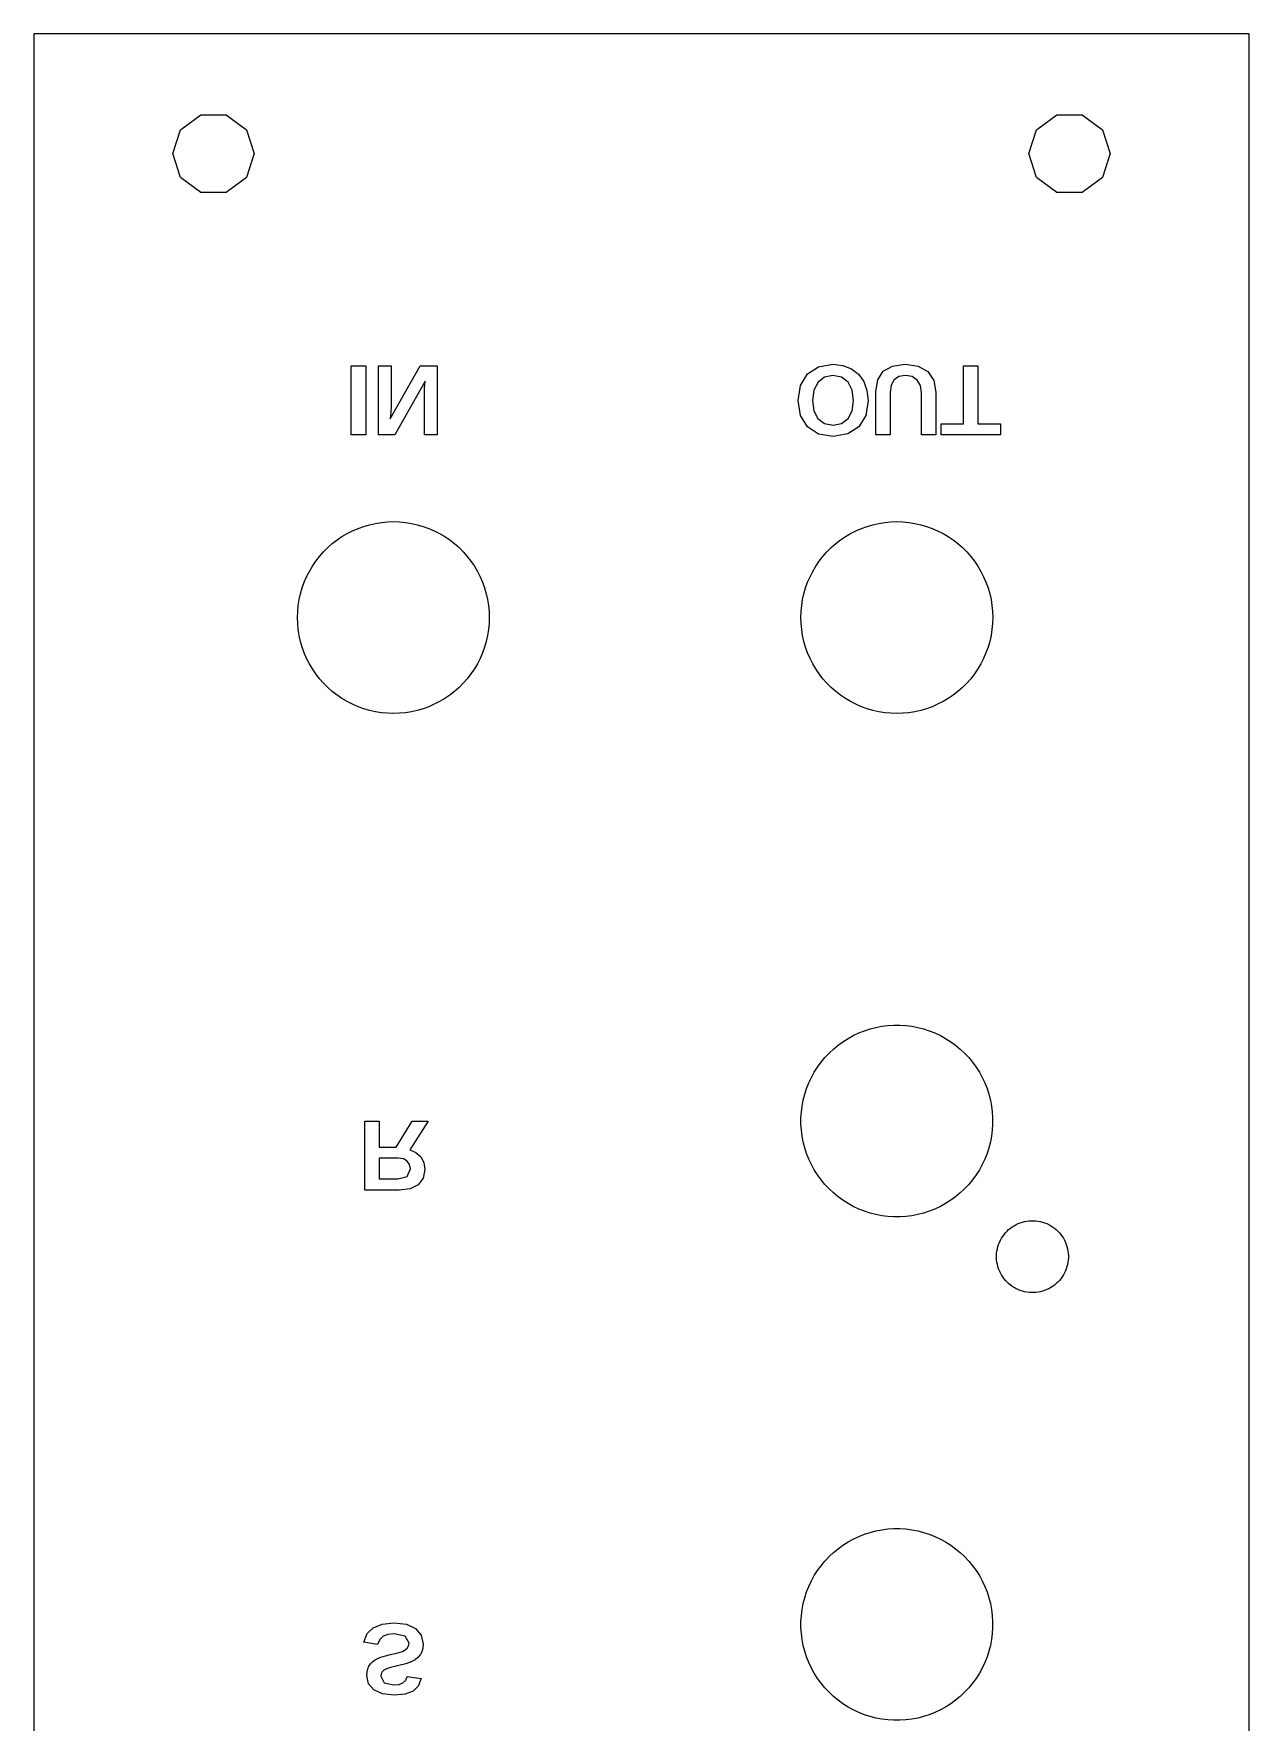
# Model space of a CAD drawing. Header units: metres. Extents: x 0 to 51, y 0 to 133.
# Drawn here: x 0 to 50.7, y 62.9 to 133.3 of the extents above; entities that cross this region are included whole.
import ezdxf

# ---------------------------------------------------------------- set-up
doc = ezdxf.new("R2010")
doc.units = ezdxf.units.M

msp = doc.modelspace()

# ---------------------------------------------------------------- linework, layer by layer
for p, q in [((50.7, 133.35), (0, 133.35)), ((0, 133.35), (0, 0)), ((50.7, 0), (50.7, 133.35)), ((6.12467, 129.349), (6.97467, 129.967)), ((6.97467, 129.967), (8.02533, 129.967)), ((8.02533, 129.967), (8.87533, 129.349)), ((41.8247, 129.349), (42.6747, 129.967)), ((42.6747, 129.967), (43.7253, 129.967)), ((43.7253, 129.967), (44.5753, 129.349)), ((5.8, 128.35), (6.12467, 129.349)), ((8.87533, 129.349), (9.2, 128.35)), ((41.5, 128.35), (41.8247, 129.349)), ((44.5753, 129.349), (44.9, 128.35)), ((6.12467, 127.351), (5.8, 128.35)), ((9.2, 128.35), (8.87533, 127.351)), ((41.8247, 127.351), (41.5, 128.35)), ((44.9, 128.35), (44.5753, 127.351)), ((6.97467, 126.733), (6.12467, 127.351)), ((8.87533, 127.351), (8.02533, 126.733)), ((42.6747, 126.733), (41.8247, 127.351)), ((44.5753, 127.351), (43.7253, 126.733)), ((8.02533, 126.733), (6.97467, 126.733)), ((43.7253, 126.733), (42.6747, 126.733)), ((13.2458, 116.62), (13.2458, 119.5)), ((13.2458, 119.5), (13.8458, 119.5)), ((13.8458, 119.5), (13.8458, 116.62)), ((14.3767, 116.62), (14.3767, 119.5)), ((14.3767, 119.5), (14.9087, 119.5)), ((14.8727, 117.282), (16.1216, 119.5)), ((14.9087, 119.5), (14.9087, 117.801)), ((16.1216, 119.5), (16.8246, 119.5)), ((16.8246, 119.5), (16.8246, 116.62)), ((31.9809, 118.678), (32.2704, 119.159)), ((32.2704, 119.159), (32.7307, 119.463)), ((32.9849, 119.023), (32.7154, 118.814)), ((32.7307, 119.463), (33.3374, 119.564)), ((33.3374, 119.093), (32.9849, 119.023)), ((33.3374, 119.564), (33.7524, 119.518)), ((33.6989, 119.025), (33.3374, 119.093)), ((33.9674, 118.821), (33.6989, 119.025)), ((33.7524, 119.518), (34.1114, 119.381)), ((34.1114, 119.381), (34.4049, 119.157)), ((34.4049, 119.157), (34.6214, 118.851)), ((35.2011, 118.916), (35.4366, 119.272)), ((35.4366, 119.272), (35.8206, 119.491)), ((35.8206, 119.491), (36.3425, 119.564)), ((36.0836, 119.051), (35.8836, 118.917)), ((36.3596, 119.095), (36.0836, 119.051)), ((36.3425, 119.564), (36.8848, 119.488)), ((36.6443, 119.048), (36.3596, 119.095)), ((36.8546, 118.908), (36.6443, 119.048)), ((36.8848, 119.488), (37.2896, 119.26)), ((37.2896, 119.26), (37.5423, 118.894)), ((38.7841, 117.083), (38.7841, 119.5)), ((38.7841, 119.5), (39.3831, 119.5)), ((39.3831, 119.5), (39.3831, 117.083)), ((16.3286, 118.856), (15.0616, 116.62)), ((16.2926, 118.294), (16.3017, 118.561)), ((16.3017, 118.561), (16.3286, 118.856)), ((31.8844, 118.048), (31.9809, 118.678)), ((32.5444, 118.482), (32.4874, 118.047)), ((32.7154, 118.814), (32.5444, 118.482)), ((34.1339, 118.491), (33.9674, 118.821)), ((34.1894, 118.047), (34.1339, 118.491)), ((34.6214, 118.851), (34.7557, 118.477)), ((34.7557, 118.477), (34.8004, 118.048)), ((35.1226, 118.435), (35.2011, 118.916)), ((35.1226, 116.62), (35.1226, 118.435)), ((35.7621, 118.697), (35.7216, 118.393)), ((35.7216, 118.393), (35.7216, 116.62)), ((35.8836, 118.917), (35.7621, 118.697)), ((36.9843, 118.681), (36.8546, 118.908)), ((37.0276, 118.372), (36.9843, 118.681)), ((37.0276, 116.62), (37.0276, 118.372)), ((37.5423, 118.894), (37.6266, 118.404)), ((37.6266, 118.404), (37.6266, 116.62)), ((14.9087, 117.801), (14.8997, 117.573)), ((16.2926, 116.62), (16.2926, 118.294)), ((31.9807, 117.422), (31.8844, 118.048)), ((32.4874, 118.047), (32.5432, 117.618)), ((32.5432, 117.618), (32.7104, 117.296)), ((33.9664, 117.299), (34.1337, 117.622)), ((34.1337, 117.622), (34.1894, 118.047)), ((34.8004, 118.048), (34.7037, 117.427)), ((14.8997, 117.573), (14.8727, 117.282)), ((32.2694, 116.95), (31.9807, 117.422)), ((32.7299, 116.655), (32.2694, 116.95)), ((32.7104, 117.296), (32.9797, 117.094)), ((32.9797, 117.094), (33.3414, 117.027)), ((33.3414, 117.027), (33.6987, 117.095)), ((33.6987, 117.095), (33.9664, 117.299)), ((34.4134, 116.955), (33.9524, 116.656)), ((34.7037, 117.427), (34.4134, 116.955)), ((37.8531, 116.62), (37.8531, 117.083)), ((37.8531, 117.083), (38.7841, 117.083)), ((39.3831, 117.083), (40.3212, 117.083)), ((40.3212, 117.083), (40.3212, 116.62)), ((13.8458, 116.62), (13.2458, 116.62)), ((15.0616, 116.62), (14.3767, 116.62)), ((16.8246, 116.62), (16.2926, 116.62)), ((33.3414, 116.556), (32.7299, 116.655)), ((33.9524, 116.656), (33.3414, 116.556)), ((35.7216, 116.62), (35.1226, 116.62)), ((37.6266, 116.62), (37.0276, 116.62)), ((40.3212, 116.62), (37.8531, 116.62)), ((13.2969, 112.619), (13.5275, 112.719)), ((13.5275, 112.719), (13.7639, 112.804)), ((13.7639, 112.804), (14.0052, 112.874)), ((14.0052, 112.874), (14.2505, 112.929)), ((14.2505, 112.929), (14.4987, 112.968)), ((14.4987, 112.968), (14.7488, 112.992)), ((14.7488, 112.992), (15, 113)), ((15, 113), (15.2512, 112.992)), ((15.2512, 112.992), (15.5013, 112.968)), ((15.5013, 112.968), (15.7495, 112.929)), ((15.7495, 112.929), (15.9948, 112.874)), ((15.9948, 112.874), (16.2361, 112.804)), ((16.2361, 112.804), (16.4725, 112.719)), ((16.4725, 112.719), (16.7031, 112.619)), ((34.2969, 112.619), (34.5275, 112.719)), ((34.5275, 112.719), (34.7639, 112.804)), ((34.7639, 112.804), (35.0052, 112.874)), ((35.0052, 112.874), (35.2505, 112.929)), ((35.2505, 112.929), (35.4987, 112.968)), ((35.4987, 112.968), (35.7488, 112.992)), ((35.7488, 112.992), (36, 113)), ((36, 113), (36.2512, 112.992)), ((36.2512, 112.992), (36.5013, 112.968)), ((36.5013, 112.968), (36.7495, 112.929)), ((36.7495, 112.929), (36.9948, 112.874)), ((36.9948, 112.874), (37.2361, 112.804)), ((37.2361, 112.804), (37.4725, 112.719)), ((37.4725, 112.719), (37.7031, 112.619)), ((12.2618, 111.916), (12.4503, 112.082)), ((12.4503, 112.082), (12.6489, 112.236)), ((12.6489, 112.236), (12.8567, 112.377)), ((12.8567, 112.377), (13.073, 112.505)), ((13.073, 112.505), (13.2969, 112.619)), ((16.7031, 112.619), (16.927, 112.505)), ((16.927, 112.505), (17.1433, 112.377)), ((17.1433, 112.377), (17.3511, 112.236)), ((17.3511, 112.236), (17.5497, 112.082)), ((17.5497, 112.082), (17.7382, 111.916)), ((33.2618, 111.916), (33.4503, 112.082)), ((33.4503, 112.082), (33.6489, 112.236)), ((33.6489, 112.236), (33.8567, 112.377)), ((33.8567, 112.377), (34.073, 112.505)), ((34.073, 112.505), (34.2969, 112.619)), ((37.7031, 112.619), (37.927, 112.505)), ((37.927, 112.505), (38.1433, 112.377)), ((38.1433, 112.377), (38.3511, 112.236)), ((38.3511, 112.236), (38.5497, 112.082)), ((38.5497, 112.082), (38.7382, 111.916)), ((11.6227, 111.143), (11.7639, 111.351)), ((11.7639, 111.351), (11.9179, 111.55)), ((11.9179, 111.55), (12.0841, 111.738)), ((12.0841, 111.738), (12.2618, 111.916)), ((17.7382, 111.916), (17.9159, 111.738)), ((17.9159, 111.738), (18.0821, 111.55)), ((18.0821, 111.55), (18.2361, 111.351)), ((18.2361, 111.351), (18.3773, 111.143)), ((32.6227, 111.143), (32.7639, 111.351)), ((32.7639, 111.351), (32.9179, 111.55)), ((32.9179, 111.55), (33.0841, 111.738)), ((33.0841, 111.738), (33.2618, 111.916)), ((38.7382, 111.916), (38.9159, 111.738)), ((38.9159, 111.738), (39.0821, 111.55)), ((39.0821, 111.55), (39.2361, 111.351)), ((39.2361, 111.351), (39.3773, 111.143)), ((11.2809, 110.472), (11.3807, 110.703)), ((11.3807, 110.703), (11.4948, 110.927)), ((11.4948, 110.927), (11.6227, 111.143)), ((18.3773, 111.143), (18.5052, 110.927)), ((18.5052, 110.927), (18.6193, 110.703)), ((18.6193, 110.703), (18.7191, 110.472)), ((32.2809, 110.472), (32.3807, 110.703)), ((32.3807, 110.703), (32.4948, 110.927)), ((32.4948, 110.927), (32.6227, 111.143)), ((39.3773, 111.143), (39.5052, 110.927)), ((39.5052, 110.927), (39.6193, 110.703)), ((39.6193, 110.703), (39.7191, 110.472)), ((11.0709, 109.75), (11.1257, 109.995)), ((11.1257, 109.995), (11.1958, 110.236)), ((11.1958, 110.236), (11.2809, 110.472)), ((18.7191, 110.472), (18.8042, 110.236)), ((18.8042, 110.236), (18.8743, 109.995)), ((18.8743, 109.995), (18.9291, 109.75)), ((32.0709, 109.75), (32.1257, 109.995)), ((32.1257, 109.995), (32.1958, 110.236)), ((32.1958, 110.236), (32.2809, 110.472)), ((39.7191, 110.472), (39.8042, 110.236)), ((39.8042, 110.236), (39.8743, 109.995)), ((39.8743, 109.995), (39.9291, 109.75)), ((11, 109), (11.0079, 109.251)), ((11.0079, 109.251), (11.0315, 109.501)), ((11.0315, 109.501), (11.0709, 109.75)), ((18.9291, 109.75), (18.9685, 109.501)), ((18.9685, 109.501), (18.9921, 109.251)), ((18.9921, 109.251), (19, 109)), ((32, 109), (32.0079, 109.251)), ((32.0079, 109.251), (32.0315, 109.501)), ((32.0315, 109.501), (32.0709, 109.75)), ((39.9291, 109.75), (39.9685, 109.501)), ((39.9685, 109.501), (39.9921, 109.251)), ((39.9921, 109.251), (40, 109)), ((11.0079, 108.749), (11, 109)), ((11.0315, 108.499), (11.0079, 108.749)), ((11.0709, 108.25), (11.0315, 108.499)), ((18.9685, 108.499), (18.9291, 108.25)), ((18.9921, 108.749), (18.9685, 108.499)), ((19, 109), (18.9921, 108.749)), ((32.0079, 108.749), (32, 109)), ((32.0315, 108.499), (32.0079, 108.749)), ((32.0709, 108.25), (32.0315, 108.499)), ((39.9685, 108.499), (39.9291, 108.25)), ((39.9921, 108.749), (39.9685, 108.499)), ((40, 109), (39.9921, 108.749)), ((11.1257, 108.005), (11.0709, 108.25)), ((11.1958, 107.764), (11.1257, 108.005)), ((11.2809, 107.528), (11.1958, 107.764)), ((18.8042, 107.764), (18.7191, 107.528)), ((18.8743, 108.005), (18.8042, 107.764)), ((18.9291, 108.25), (18.8743, 108.005)), ((32.1257, 108.005), (32.0709, 108.25)), ((32.1958, 107.764), (32.1257, 108.005)), ((32.2809, 107.528), (32.1958, 107.764)), ((39.8042, 107.764), (39.7191, 107.528)), ((39.8743, 108.005), (39.8042, 107.764)), ((39.9291, 108.25), (39.8743, 108.005)), ((11.3807, 107.297), (11.2809, 107.528)), ((11.4948, 107.073), (11.3807, 107.297)), ((11.6227, 106.857), (11.4948, 107.073)), ((18.5052, 107.073), (18.3773, 106.857)), ((18.6193, 107.297), (18.5052, 107.073)), ((18.7191, 107.528), (18.6193, 107.297)), ((32.3807, 107.297), (32.2809, 107.528)), ((32.4948, 107.073), (32.3807, 107.297)), ((32.6227, 106.857), (32.4948, 107.073)), ((39.5052, 107.073), (39.3773, 106.857)), ((39.6193, 107.297), (39.5052, 107.073)), ((39.7191, 107.528), (39.6193, 107.297)), ((11.7639, 106.649), (11.6227, 106.857)), ((11.9179, 106.45), (11.7639, 106.649)), ((12.0841, 106.262), (11.9179, 106.45)), ((18.0821, 106.45), (17.9159, 106.262)), ((18.2361, 106.649), (18.0821, 106.45)), ((18.3773, 106.857), (18.2361, 106.649)), ((32.7639, 106.649), (32.6227, 106.857)), ((32.9179, 106.45), (32.7639, 106.649)), ((33.0841, 106.262), (32.9179, 106.45)), ((39.0821, 106.45), (38.9159, 106.262)), ((39.2361, 106.649), (39.0821, 106.45)), ((39.3773, 106.857), (39.2361, 106.649)), ((12.2618, 106.084), (12.0841, 106.262)), ((12.4503, 105.918), (12.2618, 106.084)), ((12.6489, 105.764), (12.4503, 105.918)), ((12.8567, 105.623), (12.6489, 105.764)), ((17.3511, 105.764), (17.1433, 105.623)), ((17.5497, 105.918), (17.3511, 105.764)), ((17.7382, 106.084), (17.5497, 105.918)), ((17.9159, 106.262), (17.7382, 106.084)), ((33.2618, 106.084), (33.0841, 106.262)), ((33.4503, 105.918), (33.2618, 106.084)), ((33.6489, 105.764), (33.4503, 105.918)), ((33.8567, 105.623), (33.6489, 105.764)), ((38.3511, 105.764), (38.1433, 105.623)), ((38.5497, 105.918), (38.3511, 105.764)), ((38.7382, 106.084), (38.5497, 105.918)), ((38.9159, 106.262), (38.7382, 106.084)), ((13.073, 105.495), (12.8567, 105.623)), ((13.2969, 105.381), (13.073, 105.495)), ((13.5275, 105.281), (13.2969, 105.381)), ((13.7639, 105.196), (13.5275, 105.281)), ((14.0052, 105.126), (13.7639, 105.196)), ((14.2505, 105.071), (14.0052, 105.126)), ((14.4987, 105.032), (14.2505, 105.071)), ((14.7488, 105.008), (14.4987, 105.032)), ((15, 105), (14.7488, 105.008)), ((15.2512, 105.008), (15, 105)), ((15.5013, 105.032), (15.2512, 105.008)), ((15.7495, 105.071), (15.5013, 105.032)), ((15.9948, 105.126), (15.7495, 105.071)), ((16.2361, 105.196), (15.9948, 105.126)), ((16.4725, 105.281), (16.2361, 105.196)), ((16.7031, 105.381), (16.4725, 105.281)), ((16.927, 105.495), (16.7031, 105.381)), ((17.1433, 105.623), (16.927, 105.495)), ((34.073, 105.495), (33.8567, 105.623)), ((34.2969, 105.381), (34.073, 105.495)), ((34.5275, 105.281), (34.2969, 105.381)), ((34.7639, 105.196), (34.5275, 105.281)), ((35.0052, 105.126), (34.7639, 105.196)), ((35.2505, 105.071), (35.0052, 105.126)), ((35.4987, 105.032), (35.2505, 105.071)), ((35.7488, 105.008), (35.4987, 105.032)), ((36, 105), (35.7488, 105.008)), ((36.2512, 105.008), (36, 105)), ((36.5013, 105.032), (36.2512, 105.008)), ((36.7495, 105.071), (36.5013, 105.032)), ((36.9948, 105.126), (36.7495, 105.071)), ((37.2361, 105.196), (36.9948, 105.126)), ((37.4725, 105.281), (37.2361, 105.196)), ((37.7031, 105.381), (37.4725, 105.281)), ((37.927, 105.495), (37.7031, 105.381)), ((38.1433, 105.623), (37.927, 105.495)), ((33.9638, 91.443), (34.184, 91.564)), ((34.184, 91.564), (34.4114, 91.671)), ((34.4114, 91.671), (34.645, 91.7635)), ((34.645, 91.7635), (34.884, 91.8412)), ((34.884, 91.8412), (35.1274, 91.9037)), ((35.1274, 91.9037), (35.3743, 91.9508)), ((35.3743, 91.9508), (35.6236, 91.9822)), ((35.6236, 91.9822), (35.8744, 91.998)), ((35.8744, 91.998), (36.1256, 91.998)), ((36.1256, 91.998), (36.3764, 91.9822)), ((36.3764, 91.9822), (36.6257, 91.9508)), ((36.6257, 91.9508), (36.8726, 91.9037)), ((36.8726, 91.9037), (37.116, 91.8412)), ((37.116, 91.8412), (37.355, 91.7635)), ((37.355, 91.7635), (37.5886, 91.671)), ((37.5886, 91.671), (37.816, 91.564)), ((37.816, 91.564), (38.0362, 91.443)), ((33.1716, 90.8284), (33.3548, 91.0004)), ((33.3548, 91.0004), (33.5484, 91.1606)), ((33.5484, 91.1606), (33.7517, 91.3083)), ((33.7517, 91.3083), (33.9638, 91.443)), ((38.0362, 91.443), (38.2483, 91.3083)), ((38.2483, 91.3083), (38.4516, 91.1606)), ((38.4516, 91.1606), (38.6452, 91.0004)), ((38.6452, 91.0004), (38.8284, 90.8284)), ((32.557, 90.0362), (32.6917, 90.2483)), ((32.6917, 90.2483), (32.8394, 90.4516)), ((32.8394, 90.4516), (32.9996, 90.6452)), ((32.9996, 90.6452), (33.1716, 90.8284)), ((38.8284, 90.8284), (39.0004, 90.6452)), ((39.0004, 90.6452), (39.1606, 90.4516)), ((39.1606, 90.4516), (39.3083, 90.2483)), ((39.3083, 90.2483), (39.443, 90.0362)), ((32.2365, 89.355), (32.329, 89.5886)), ((32.329, 89.5886), (32.436, 89.816)), ((32.436, 89.816), (32.557, 90.0362)), ((39.443, 90.0362), (39.564, 89.816)), ((39.564, 89.816), (39.671, 89.5886)), ((39.671, 89.5886), (39.7635, 89.355)), ((32.0492, 88.6257), (32.0963, 88.8726)), ((32.0963, 88.8726), (32.1588, 89.116)), ((32.1588, 89.116), (32.2365, 89.355)), ((39.7635, 89.355), (39.8412, 89.116)), ((39.8412, 89.116), (39.9037, 88.8726)), ((39.9037, 88.8726), (39.9508, 88.6257)), ((32.002, 88.1256), (32.0178, 88.3764)), ((32.002, 87.8744), (32.002, 88.1256)), ((32.0178, 88.3764), (32.0492, 88.6257)), ((39.9508, 88.6257), (39.9822, 88.3764)), ((39.9822, 88.3764), (39.998, 88.1256)), ((39.998, 88.1256), (39.998, 87.8744)), ((13.8122, 85.12), (13.8122, 88)), ((13.8122, 88), (14.4122, 88)), ((14.4122, 88), (14.4122, 86.912)), ((15.1162, 86.912), (15.7822, 88)), ((16.4562, 88), (15.6812, 86.796)), ((15.7822, 88), (16.4562, 88)), ((32.0178, 87.6236), (32.002, 87.8744)), ((32.0492, 87.3743), (32.0178, 87.6236)), ((32.0963, 87.1274), (32.0492, 87.3743)), ((39.9508, 87.3743), (39.9037, 87.1274)), ((39.9822, 87.6236), (39.9508, 87.3743)), ((39.998, 87.8744), (39.9822, 87.6236)), ((14.4122, 86.912), (15.1162, 86.912)), ((15.6812, 86.796), (15.9419, 86.6885)), ((15.9419, 86.6885), (16.1422, 86.506)), ((32.1588, 86.884), (32.0963, 87.1274)), ((32.2365, 86.645), (32.1588, 86.884)), ((32.329, 86.4114), (32.2365, 86.645)), ((39.7635, 86.645), (39.671, 86.4114)), ((39.8412, 86.884), (39.7635, 86.645)), ((39.9037, 87.1274), (39.8412, 86.884)), ((15.1972, 86.447), (14.4122, 86.447)), ((14.4122, 86.447), (14.4122, 85.585)), ((15.4187, 86.418), (15.1972, 86.447)), ((15.5792, 86.331), (15.4187, 86.418)), ((15.577, 85.6903), (15.7092, 86.006)), ((15.6767, 86.1918), (15.5792, 86.331)), ((15.7092, 86.006), (15.6767, 86.1918)), ((16.1422, 86.506), (16.2704, 86.2645)), ((16.3132, 85.982), (16.2434, 85.6138)), ((16.2704, 86.2645), (16.3132, 85.982)), ((32.436, 86.184), (32.329, 86.4114)), ((32.557, 85.9638), (32.436, 86.184)), ((32.6917, 85.7517), (32.557, 85.9638)), ((39.443, 85.9638), (39.3083, 85.7517)), ((39.564, 86.184), (39.443, 85.9638)), ((39.671, 86.4114), (39.564, 86.184)), ((14.4122, 85.585), (15.1802, 85.585)), ((15.1802, 85.585), (15.577, 85.6903)), ((16.0342, 85.343), (15.6974, 85.1758)), ((16.2434, 85.6138), (16.0342, 85.343)), ((32.8394, 85.5484), (32.6917, 85.7517)), ((32.9996, 85.3548), (32.8394, 85.5484)), ((33.1716, 85.1716), (32.9996, 85.3548)), ((39.0004, 85.3548), (38.8284, 85.1716)), ((39.1606, 85.5484), (39.0004, 85.3548)), ((39.3083, 85.7517), (39.1606, 85.5484)), ((15.2432, 85.12), (13.8122, 85.12)), ((15.6974, 85.1758), (15.2432, 85.12)), ((33.3548, 84.9996), (33.1716, 85.1716)), ((33.5484, 84.8394), (33.3548, 84.9996)), ((33.7517, 84.6917), (33.5484, 84.8394)), ((33.9638, 84.557), (33.7517, 84.6917)), ((34.184, 84.436), (33.9638, 84.557)), ((38.0362, 84.557), (37.816, 84.436)), ((38.2483, 84.6917), (38.0362, 84.557)), ((38.4516, 84.8394), (38.2483, 84.6917)), ((38.6452, 84.9996), (38.4516, 84.8394)), ((38.8284, 85.1716), (38.6452, 84.9996)), ((34.4114, 84.329), (34.184, 84.436)), ((34.645, 84.2365), (34.4114, 84.329)), ((34.884, 84.1588), (34.645, 84.2365)), ((35.1274, 84.0963), (34.884, 84.1588)), ((35.3743, 84.0492), (35.1274, 84.0963)), ((35.6236, 84.0178), (35.3743, 84.0492)), ((35.8744, 84.002), (35.6236, 84.0178)), ((36.1256, 84.002), (35.8744, 84.002)), ((36.3764, 84.0178), (36.1256, 84.002)), ((36.6257, 84.0492), (36.3764, 84.0178)), ((36.8726, 84.0963), (36.6257, 84.0492)), ((37.116, 84.1588), (36.8726, 84.0963)), ((37.355, 84.2365), (37.116, 84.1588)), ((37.5886, 84.329), (37.355, 84.2365)), ((37.816, 84.436), (37.5886, 84.329)), ((41.3296, 83.807), (41.4222, 83.8247)), ((41.4222, 83.8247), (41.5157, 83.8365)), ((41.5157, 83.8365), (41.6097, 83.8424)), ((41.6097, 83.8424), (41.704, 83.8424)), ((41.704, 83.8424), (41.798, 83.8365)), ((41.798, 83.8365), (41.8915, 83.8247)), ((41.8915, 83.8247), (41.9841, 83.807)), ((40.3203, 83.0241), (40.3657, 83.1067)), ((40.3657, 83.1067), (40.4162, 83.1863)), ((40.4162, 83.1863), (40.4716, 83.2625)), ((40.4716, 83.2625), (40.5317, 83.3351)), ((40.5317, 83.3351), (40.5962, 83.4038)), ((40.5962, 83.4038), (40.6649, 83.4683)), ((40.6649, 83.4683), (40.7375, 83.5284)), ((40.7375, 83.5284), (40.8137, 83.5838)), ((40.8137, 83.5838), (40.8933, 83.6343)), ((40.8933, 83.6343), (40.9759, 83.6797)), ((40.9759, 83.6797), (41.0611, 83.7198)), ((41.0611, 83.7198), (41.1487, 83.7545)), ((41.1487, 83.7545), (41.2384, 83.7836)), ((41.2384, 83.7836), (41.3296, 83.807)), ((41.9841, 83.807), (42.0753, 83.7836)), ((42.0753, 83.7836), (42.165, 83.7545)), ((42.165, 83.7545), (42.2526, 83.7198)), ((42.2526, 83.7198), (42.3378, 83.6797)), ((42.3378, 83.6797), (42.4204, 83.6343)), ((42.4204, 83.6343), (42.5, 83.5838)), ((42.5, 83.5838), (42.5762, 83.5284)), ((42.5762, 83.5284), (42.6488, 83.4683)), ((42.6488, 83.4683), (42.7175, 83.4038)), ((42.7175, 83.4038), (42.782, 83.3351)), ((42.782, 83.3351), (42.8421, 83.2625)), ((42.8421, 83.2625), (42.8975, 83.1863)), ((42.8975, 83.1863), (42.948, 83.1067)), ((42.948, 83.1067), (42.9934, 83.0241)), ((40.1576, 82.3903), (40.1635, 82.4843)), ((40.1635, 82.4843), (40.1753, 82.5778)), ((40.1753, 82.5778), (40.193, 82.6704)), ((40.193, 82.6704), (40.2164, 82.7616)), ((40.2164, 82.7616), (40.2455, 82.8513)), ((40.2455, 82.8513), (40.2802, 82.9389)), ((40.2802, 82.9389), (40.3203, 83.0241)), ((42.9934, 83.0241), (43.0335, 82.9389)), ((43.0335, 82.9389), (43.0682, 82.8513)), ((43.0682, 82.8513), (43.0973, 82.7616)), ((43.0973, 82.7616), (43.1207, 82.6704)), ((43.1207, 82.6704), (43.1384, 82.5778)), ((43.1384, 82.5778), (43.1502, 82.4843)), ((43.1502, 82.4843), (43.1561, 82.3903)), ((40.1576, 82.296), (40.1576, 82.3903)), ((40.1635, 82.202), (40.1576, 82.296)), ((40.1753, 82.1085), (40.1635, 82.202)), ((40.193, 82.0159), (40.1753, 82.1085)), ((40.2164, 81.9247), (40.193, 82.0159)), ((40.2455, 81.835), (40.2164, 81.9247)), ((40.2802, 81.7474), (40.2455, 81.835)), ((40.3203, 81.6622), (40.2802, 81.7474)), ((43.0335, 81.7474), (42.9934, 81.6622)), ((43.0682, 81.835), (43.0335, 81.7474)), ((43.0973, 81.9247), (43.0682, 81.835)), ((43.1207, 82.0159), (43.0973, 81.9247)), ((43.1384, 82.1085), (43.1207, 82.0159)), ((43.1502, 82.202), (43.1384, 82.1085)), ((43.1561, 82.296), (43.1502, 82.202)), ((43.1561, 82.3903), (43.1561, 82.296)), ((40.3657, 81.5796), (40.3203, 81.6622)), ((40.4162, 81.5), (40.3657, 81.5796)), ((40.4716, 81.4238), (40.4162, 81.5)), ((40.5317, 81.3512), (40.4716, 81.4238)), ((40.5962, 81.2825), (40.5317, 81.3512)), ((40.6649, 81.218), (40.5962, 81.2825)), ((40.7375, 81.1579), (40.6649, 81.218)), ((40.8137, 81.1025), (40.7375, 81.1579)), ((40.8933, 81.052), (40.8137, 81.1025)), ((40.9759, 81.0066), (40.8933, 81.052)), ((41.0611, 80.9665), (40.9759, 81.0066)), ((42.3378, 81.0066), (42.2526, 80.9665)), ((42.4204, 81.052), (42.3378, 81.0066)), ((42.5, 81.1025), (42.4204, 81.052)), ((42.5762, 81.1579), (42.5, 81.1025)), ((42.6488, 81.218), (42.5762, 81.1579)), ((42.7175, 81.2825), (42.6488, 81.218)), ((42.782, 81.3512), (42.7175, 81.2825)), ((42.8421, 81.4238), (42.782, 81.3512)), ((42.8975, 81.5), (42.8421, 81.4238)), ((42.948, 81.5796), (42.8975, 81.5)), ((42.9934, 81.6622), (42.948, 81.5796)), ((41.1487, 80.9318), (41.0611, 80.9665)), ((41.2384, 80.9027), (41.1487, 80.9318)), ((41.3296, 80.8793), (41.2384, 80.9027)), ((41.4222, 80.8616), (41.3296, 80.8793)), ((41.5157, 80.8498), (41.4222, 80.8616)), ((41.6097, 80.8439), (41.5157, 80.8498)), ((41.704, 80.8439), (41.6097, 80.8439)), ((41.798, 80.8498), (41.704, 80.8439)), ((41.8915, 80.8616), (41.798, 80.8498)), ((41.9841, 80.8793), (41.8915, 80.8616)), ((42.0753, 80.9027), (41.9841, 80.8793)), ((42.165, 80.9318), (42.0753, 80.9027)), ((42.2526, 80.9665), (42.165, 80.9318)), ((33.7517, 70.3083), (33.9638, 70.443)), ((33.9638, 70.443), (34.184, 70.564)), ((34.184, 70.564), (34.4114, 70.671)), ((34.4114, 70.671), (34.645, 70.7635)), ((34.645, 70.7635), (34.884, 70.8412)), ((34.884, 70.8412), (35.1274, 70.9037)), ((35.1274, 70.9037), (35.3743, 70.9508)), ((35.3743, 70.9508), (35.6236, 70.9822)), ((35.6236, 70.9822), (35.8744, 70.998)), ((35.8744, 70.998), (36.1256, 70.998)), ((36.1256, 70.998), (36.3764, 70.9822)), ((36.3764, 70.9822), (36.6257, 70.9508)), ((36.6257, 70.9508), (36.8726, 70.9037)), ((36.8726, 70.9037), (37.116, 70.8412)), ((37.116, 70.8412), (37.355, 70.7635)), ((37.355, 70.7635), (37.5886, 70.671)), ((37.5886, 70.671), (37.816, 70.564)), ((37.816, 70.564), (38.0362, 70.443)), ((38.0362, 70.443), (38.2483, 70.3083)), ((32.9996, 69.6452), (33.1716, 69.8284)), ((33.1716, 69.8284), (33.3548, 70.0004)), ((33.3548, 70.0004), (33.5484, 70.1606)), ((33.5484, 70.1606), (33.7517, 70.3083)), ((38.2483, 70.3083), (38.4516, 70.1606)), ((38.4516, 70.1606), (38.6452, 70.0004)), ((38.6452, 70.0004), (38.8284, 69.8284)), ((38.8284, 69.8284), (39.0004, 69.6452)), ((32.436, 68.816), (32.557, 69.0362)), ((32.557, 69.0362), (32.6917, 69.2483)), ((32.6917, 69.2483), (32.8394, 69.4516)), ((32.8394, 69.4516), (32.9996, 69.6452)), ((39.0004, 69.6452), (39.1606, 69.4516)), ((39.1606, 69.4516), (39.3083, 69.2483)), ((39.3083, 69.2483), (39.443, 69.0362)), ((39.443, 69.0362), (39.564, 68.816)), ((32.1588, 68.116), (32.2365, 68.355)), ((32.2365, 68.355), (32.329, 68.5886)), ((32.329, 68.5886), (32.436, 68.816)), ((39.564, 68.816), (39.671, 68.5886)), ((39.671, 68.5886), (39.7635, 68.355)), ((39.7635, 68.355), (39.8412, 68.116)), ((32.0178, 67.3764), (32.0492, 67.6257)), ((32.0492, 67.6257), (32.0963, 67.8726)), ((32.0963, 67.8726), (32.1588, 68.116)), ((39.8412, 68.116), (39.9037, 67.8726)), ((39.9037, 67.8726), (39.9508, 67.6257)), ((39.9508, 67.6257), (39.9822, 67.3764)), ((14.163, 66.866), (14.532, 67.0145)), ((14.532, 67.0145), (15.019, 67.064)), ((15.019, 67.064), (15.5448, 67.0072)), ((15.5448, 67.0072), (15.926, 66.837)), ((32.002, 67.1256), (32.0178, 67.3764)), ((32.002, 66.8744), (32.002, 67.1256)), ((39.9822, 67.3764), (39.998, 67.1256)), ((39.998, 67.1256), (39.998, 66.8744)), ((13.764, 66.265), (13.9083, 66.6168)), ((14.343, 66.168), (13.764, 66.265)), ((13.9083, 66.6168), (14.163, 66.866)), ((14.4285, 66.3708), (14.343, 66.168)), ((14.569, 66.509), (14.4285, 66.3708)), ((14.7695, 66.5885), (14.569, 66.509)), ((15.035, 66.615), (14.7695, 66.5885)), ((15.4985, 66.5153), (15.035, 66.615)), ((15.653, 66.216), (15.4985, 66.5153)), ((15.635, 66.1028), (15.653, 66.216)), ((15.926, 66.837), (16.1585, 66.5593)), ((16.1585, 66.5593), (16.236, 66.18)), ((32.0178, 66.6236), (32.002, 66.8744)), ((32.0492, 66.3743), (32.0178, 66.6236)), ((32.0963, 66.1274), (32.0492, 66.3743)), ((39.9508, 66.3743), (39.9037, 66.1274)), ((39.9822, 66.6236), (39.9508, 66.3743)), ((39.998, 66.8744), (39.9822, 66.6236)), ((14.1233, 65.4418), (14.216, 65.512)), ((14.216, 65.512), (14.3228, 65.571)), ((14.3228, 65.571), (14.441, 65.622)), ((14.441, 65.622), (14.614, 65.6758)), ((14.614, 65.6758), (14.883, 65.745)), ((14.883, 65.745), (15.1913, 65.8163)), ((15.1913, 65.8163), (15.38, 65.876)), ((15.38, 65.876), (15.4953, 65.9368)), ((15.4953, 65.9368), (15.581, 66.011)), ((15.581, 66.011), (15.635, 66.1028)), ((15.9045, 65.5225), (15.747, 65.441)), ((16.025, 65.617), (15.9045, 65.5225)), ((16.1158, 65.7278), (16.025, 65.617)), ((16.182, 65.858), (16.1158, 65.7278)), ((16.2225, 66.0085), (16.182, 65.858)), ((16.236, 66.18), (16.2225, 66.0085)), ((32.1588, 65.884), (32.0963, 66.1274)), ((32.2365, 65.645), (32.1588, 65.884)), ((32.329, 65.4114), (32.2365, 65.645)), ((39.7635, 65.645), (39.671, 65.4114)), ((39.8412, 65.884), (39.7635, 65.645)), ((39.9037, 66.1274), (39.8412, 65.884)), ((13.897, 64.874), (13.9068, 65.0205)), ((13.9693, 64.5238), (13.897, 64.874)), ((13.9068, 65.0205), (13.936, 65.15)), ((13.936, 65.15), (13.9828, 65.2623)), ((13.9828, 65.2623), (14.045, 65.359)), ((14.045, 65.359), (14.1233, 65.4418)), ((14.4943, 64.9418), (14.48, 64.838)), ((14.48, 64.838), (14.6138, 64.5703)), ((14.537, 65.025), (14.4943, 64.9418)), ((14.6085, 65.0918), (14.537, 65.025)), ((14.707, 65.148), (14.6085, 65.0918)), ((14.8775, 65.2055), (14.707, 65.148)), ((15.513, 65.3618), (14.8775, 65.2055)), ((15.747, 65.441), (15.513, 65.3618)), ((15.5133, 64.6743), (15.58, 64.824)), ((15.58, 64.824), (16.161, 64.748)), ((32.436, 65.184), (32.329, 65.4114)), ((32.557, 64.9638), (32.436, 65.184)), ((32.6917, 64.7517), (32.557, 64.9638)), ((39.443, 64.9638), (39.3083, 64.7517)), ((39.564, 65.184), (39.443, 64.9638)), ((39.671, 65.4114), (39.564, 65.184)), ((14.186, 64.267), (13.9693, 64.5238)), ((14.5408, 64.1088), (14.186, 64.267)), ((15.027, 64.056), (14.5408, 64.1088)), ((14.6138, 64.5703), (15.015, 64.481)), ((15.015, 64.481), (15.2375, 64.5025)), ((15.489, 64.0963), (15.027, 64.056)), ((15.2375, 64.5025), (15.401, 64.567)), ((15.401, 64.567), (15.5133, 64.6743)), ((15.819, 64.217), (15.489, 64.0963)), ((16.037, 64.4298), (15.819, 64.217)), ((16.161, 64.748), (16.037, 64.4298)), ((32.8394, 64.5484), (32.6917, 64.7517)), ((32.9996, 64.3548), (32.8394, 64.5484)), ((33.1716, 64.1716), (32.9996, 64.3548)), ((33.3548, 63.9996), (33.1716, 64.1716)), ((38.8284, 64.1716), (38.6452, 63.9996)), ((39.0004, 64.3548), (38.8284, 64.1716)), ((39.1606, 64.5484), (39.0004, 64.3548)), ((39.3083, 64.7517), (39.1606, 64.5484)), ((33.5484, 63.8394), (33.3548, 63.9996)), ((33.7517, 63.6917), (33.5484, 63.8394)), ((33.9638, 63.557), (33.7517, 63.6917)), ((34.184, 63.436), (33.9638, 63.557)), ((34.4114, 63.329), (34.184, 63.436)), ((37.816, 63.436), (37.5886, 63.329)), ((38.0362, 63.557), (37.816, 63.436)), ((38.2483, 63.6917), (38.0362, 63.557)), ((38.4516, 63.8394), (38.2483, 63.6917)), ((38.6452, 63.9996), (38.4516, 63.8394)), ((34.645, 63.2365), (34.4114, 63.329)), ((34.884, 63.1588), (34.645, 63.2365)), ((35.1274, 63.0963), (34.884, 63.1588)), ((35.3743, 63.0492), (35.1274, 63.0963)), ((35.6236, 63.0178), (35.3743, 63.0492)), ((35.8744, 63.002), (35.6236, 63.0178)), ((36.1256, 63.002), (35.8744, 63.002)), ((36.3764, 63.0178), (36.1256, 63.002)), ((36.6257, 63.0492), (36.3764, 63.0178)), ((36.8726, 63.0963), (36.6257, 63.0492)), ((37.116, 63.1588), (36.8726, 63.0963)), ((37.355, 63.2365), (37.116, 63.1588)), ((37.5886, 63.329), (37.355, 63.2365))]:
    msp.add_line(p, q)

doc.saveas('drawing.dxf')
